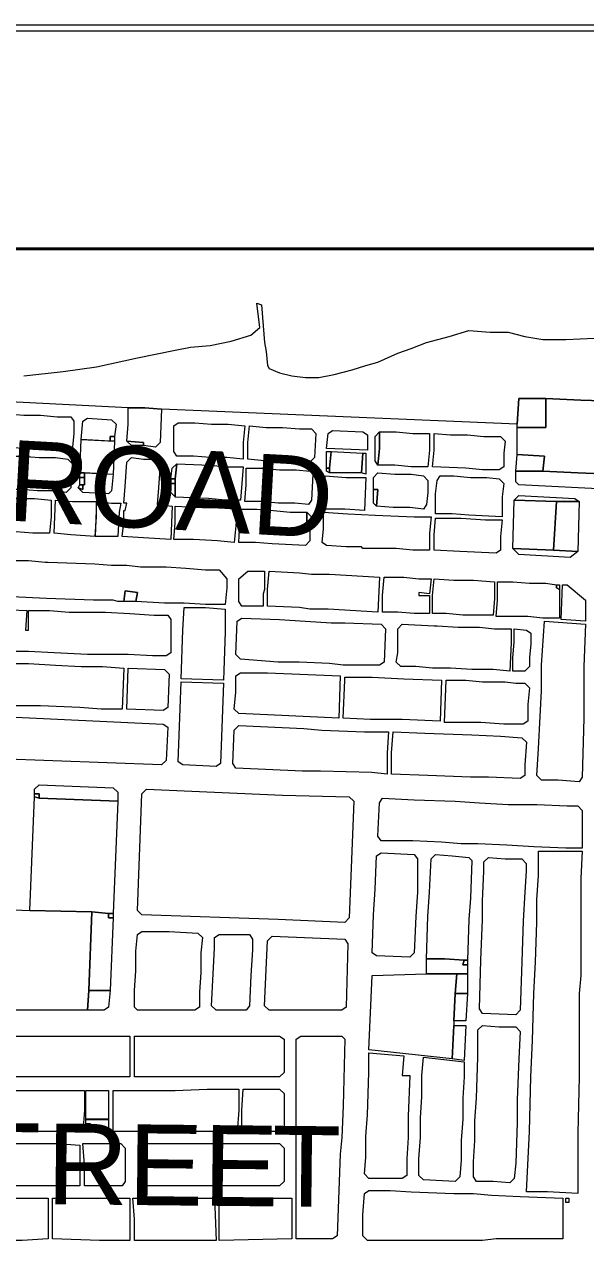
# Model space of a CAD drawing. Header units: inches. Extents: x -0.6 to 32.5, y 0.8 to 22.6.
# Drawn here: x 30.778 to 31.396, y 21.235 to 22.591 of the extents above; entities that cross this region are included whole.
import ezdxf

# ---------------------------------------------------------------- set-up
doc = ezdxf.new("R2010")
doc.units = ezdxf.units.IN
doc.header["$MEASUREMENT"] = 0
doc.layers.add('PDF_Geometry', color=7, linetype='Continuous', true_color=0xa5a5a5)
doc.layers.add('PDF_Text', color=7, linetype='Continuous')
doc.styles.add('PDF Arial', font='arial.ttf')

msp = doc.modelspace()

# ---------------------------------------------------------------- linework, layer by layer
at = {"layer": 'PDF_Geometry', "color": 7, "lineweight": 0}
for points in [[(32.4989, 22.5905), (0.6506, 22.5839), (0.6439, 22.5905), (32.4989, 22.5905)], [(32.4989, 22.5839), (32.4989, 22.5905), (0.6506, 22.5839), (32.4989, 22.5839)], [(32.3789, 22.3439), (32.3789, 18.4039), (27.9105, 18.4039), (27.9105, 22.3439), (32.3789, 22.3439)], [(30.8206, 22.2089), (30.8572, 22.2139), (30.9022, 22.2239), (30.9439, 22.2322), (30.9606, 22.2356), (30.9822, 22.2372), (31.0056, 22.2422), (31.0272, 22.2489), (31.0372, 22.2572), (31.0339, 22.2839), (31.0389, 22.2822), (31.0406, 22.2589), (31.0422, 22.2406), (31.0439, 22.2306), (31.0456, 22.2155), (31.0472, 22.2122), (31.0589, 22.2072), (31.0722, 22.2039), (31.0872, 22.2022), (31.1022, 22.2022), (31.1189, 22.2056), (31.1389, 22.2106), (31.1539, 22.2155), (31.1672, 22.2189), (31.1889, 22.2289), (31.2039, 22.2339), (31.2206, 22.2406), (31.2456, 22.2472), (31.2672, 22.2539), (31.2906, 22.2522), (31.3106, 22.2522), (31.3289, 22.2472), (31.3489, 22.2439), (31.3739, 22.2439), (31.4056, 22.2456)], [(30.7772, 22.2039), (30.8206, 22.2089)], [(31.4372, 22.1756), (31.3906, 22.1772), (31.3522, 22.1789), (31.3222, 22.1789), (31.3206, 22.1506), (30.9289, 22.1672), (30.9105, 22.1689), (30.8922, 22.1689), (30.5956, 22.1839)], [(30.9105, 22.1689), (30.9289, 22.1672), (30.9272, 22.1306), (30.9222, 22.1256), (30.9089, 22.1272), (30.9089, 22.1306), (30.8906, 22.1322), (30.8922, 22.1506), (30.8922, 22.1689), (30.9105, 22.1689)], [(31.3522, 22.1789), (31.3522, 22.1472), (31.3206, 22.1472), (31.3206, 22.1506), (31.3222, 22.1789), (31.3522, 22.1789)], [(31.3906, 22.1772), (31.4372, 22.1756), (31.4356, 22.1289), (31.4339, 22.0956), (31.4222, 22.0956), (31.3872, 22.0972), (31.3489, 22.0989), (31.3506, 22.1156), (31.3206, 22.1172), (31.3206, 22.1472), (31.3522, 22.1472), (31.3522, 22.1789), (31.3906, 22.1772)], [(30.7772, 22.1606), (30.7956, 22.1606), (30.8139, 22.1589), (30.8289, 22.1589), (30.8322, 22.1539), (30.8322, 22.1406), (30.8306, 22.1256), (30.8256, 22.1222), (30.8122, 22.1222), (30.7939, 22.1239), (30.7756, 22.1239), (30.7572, 22.1256), (30.7589, 22.1439), (30.7589, 22.1622), (30.7772, 22.1606)], [(30.8789, 22.1506), (30.8772, 22.1372), (30.8722, 22.1372), (30.8722, 22.1322), (30.8405, 22.1339), (30.8422, 22.1539), (30.8472, 22.1572), (30.8739, 22.1556), (30.8789, 22.1506)], [(30.9655, 22.1522), (30.9839, 22.1506), (31.0022, 22.1506), (31.0206, 22.1489), (31.0189, 22.1306), (31.0189, 22.1122), (31.0006, 22.1139), (30.9822, 22.1139), (30.9639, 22.1156), (30.9456, 22.1156), (30.9422, 22.1206), (30.9422, 22.1339), (30.9422, 22.1489), (30.9472, 22.1522), (30.9655, 22.1522)], [(31.0439, 22.1472), (31.0622, 22.1472), (31.0806, 22.1456), (31.0939, 22.1456), (31.0989, 22.1406), (31.0972, 22.1139), (31.0922, 22.1089), (31.0789, 22.1089), (31.0606, 22.1105), (31.0422, 22.1105), (31.0239, 22.1122), (31.0239, 22.1306), (31.0256, 22.1489), (31.0439, 22.1472)], [(31.1556, 22.1222), (31.1106, 22.1239), (31.1122, 22.1406), (31.1172, 22.1439), (31.1506, 22.1422), (31.1556, 22.1389), (31.1556, 22.1222)], [(31.1672, 22.1056), (31.1639, 22.1105), (31.1639, 22.1372), (31.1689, 22.1422), (31.1689, 22.1239), (31.1672, 22.1056)], [(31.1872, 22.1422), (31.2055, 22.1406), (31.2239, 22.1406), (31.2239, 22.1222), (31.2222, 22.1039), (31.2039, 22.1039), (31.1856, 22.1055), (31.1672, 22.1055), (31.1689, 22.1239), (31.1689, 22.1422), (31.1872, 22.1422)], [(30.8772, 22.1322), (30.8756, 22.0955), (30.8439, 22.0972), (30.8389, 22.0972), (30.8405, 22.1339), (30.8772, 22.1322)], [(30.8772, 22.1372), (30.8772, 22.1322), (30.8722, 22.1322), (30.8722, 22.1372), (30.8772, 22.1372)], [(30.9089, 22.1272), (30.8956, 22.1272), (30.8906, 22.1322), (30.9089, 22.1306), (30.9089, 22.1272)], [(31.2472, 22.1389), (31.2656, 22.1389), (31.2839, 22.1372), (31.3022, 22.1372), (31.3072, 22.1322), (31.3056, 22.1189), (31.3056, 22.1039), (31.3006, 22.1006), (31.2822, 22.1006), (31.2639, 22.1022), (31.2272, 22.1039), (31.2289, 22.1222), (31.2289, 22.1406), (31.2472, 22.1389)], [(30.7756, 22.1156), (30.7939, 22.1139), (30.8122, 22.1139), (30.8256, 22.1122), (30.8306, 22.1072), (30.8289, 22.0939), (30.8289, 22.0805), (30.8239, 22.0755), (30.8106, 22.0772), (30.7922, 22.0772), (30.7739, 22.0789), (30.7556, 22.0789), (30.7556, 22.0972), (30.7572, 22.1156), (30.7756, 22.1156)], [(30.9089, 22.1122), (30.9222, 22.1122), (30.9272, 22.1072), (30.9255, 22.0806), (30.9239, 22.0622), (30.9405, 22.0606), (30.9389, 22.0239), (30.9089, 22.0256), (30.8855, 22.0272), (30.8872, 22.0422), (30.8872, 22.0539), (30.8872, 22.0556), (30.8889, 22.0556), (30.8906, 22.0639), (30.8872, 22.0639), (30.8889, 22.0822), (30.8906, 22.1089), (30.8956, 22.1139), (30.9089, 22.1122)], [(31.1139, 22.1022), (31.1106, 22.1022), (31.1106, 22.1205), (31.1156, 22.1205), (31.1139, 22.1022)], [(31.1489, 22.0972), (31.1139, 22.0972), (31.1139, 22.1022), (31.1156, 22.1206), (31.1506, 22.1189), (31.1489, 22.0972)], [(31.1539, 22.0956), (31.1489, 22.0972), (31.1506, 22.1189), (31.1539, 22.1189), (31.1539, 22.0956)], [(31.3189, 22.0989), (31.3206, 22.1172), (31.3506, 22.1156), (31.3489, 22.0989), (31.3189, 22.0989)], [(30.9439, 22.0905), (30.9389, 22.0905), (30.9406, 22.1022), (30.9456, 22.1072), (30.9439, 22.0905)], [(30.9822, 22.1056), (31.0006, 22.1039), (31.0189, 22.1039), (31.0172, 22.0856), (31.0156, 22.0672), (30.9989, 22.0672), (30.9806, 22.0689), (30.9439, 22.0705), (30.9439, 22.0856), (30.9439, 22.0906), (30.9456, 22.1072), (30.9822, 22.1056)], [(31.0406, 22.1022), (31.0589, 22.1006), (31.0772, 22.1006), (31.0922, 22.0989), (31.0956, 22.0956), (31.0939, 22.0672), (31.0906, 22.0622), (31.0756, 22.0639), (31.0572, 22.0639), (31.0389, 22.0655), (31.0206, 22.0655), (31.0222, 22.0839), (31.0222, 22.1022), (31.0406, 22.1022)], [(31.1139, 22.0972), (31.1106, 22.0989), (31.1106, 22.1022), (31.1139, 22.1022), (31.1139, 22.0972)], [(30.8439, 22.0839), (30.8439, 22.0922), (30.8439, 22.0972), (30.8756, 22.0956), (30.8739, 22.0772), (30.8706, 22.0739), (30.8422, 22.0755), (30.8372, 22.0806), (30.8422, 22.0789), (30.8422, 22.0839), (30.8439, 22.0839)], [(30.8389, 22.0922), (30.8389, 22.0972), (30.8439, 22.0972), (30.8439, 22.0922), (30.8389, 22.0922)], [(30.8389, 22.0839), (30.8389, 22.0922), (30.8439, 22.0922), (30.8439, 22.0839), (30.8389, 22.0839)], [(30.9389, 22.0856), (30.9389, 22.0905), (30.9439, 22.0905), (30.9439, 22.0856), (30.9389, 22.0856)], [(31.1322, 22.0922), (31.1539, 22.0922), (31.1522, 22.0556), (31.1306, 22.0572), (31.1072, 22.0572), (31.1089, 22.0939), (31.1322, 22.0922)], [(31.1856, 22.0956), (31.2039, 22.0956), (31.2172, 22.0939), (31.2222, 22.0889), (31.2222, 22.0756), (31.2206, 22.0622), (31.2172, 22.0572), (31.2022, 22.0589), (31.1839, 22.0589), (31.1656, 22.0606), (31.1672, 22.0789), (31.1622, 22.0789), (31.1622, 22.0922), (31.1672, 22.0972), (31.1856, 22.0956)], [(31.2506, 22.0939), (31.2689, 22.0922), (31.2872, 22.0922), (31.3006, 22.0906), (31.3056, 22.0856), (31.3039, 22.0706), (31.3039, 22.0489), (31.2672, 22.0506), (31.2489, 22.0522), (31.2306, 22.0522), (31.2306, 22.0739), (31.2322, 22.0889), (31.2356, 22.0939), (31.2506, 22.0939)], [(31.4239, 22.0789), (31.3222, 22.0839), (31.3189, 22.0872), (31.3189, 22.0989), (31.3489, 22.0989), (31.3872, 22.0972), (31.4222, 22.0956), (31.4222, 22.0839), (31.4239, 22.0839), (31.4239, 22.0789)], [(30.8372, 22.0806), (30.8389, 22.0839), (30.8422, 22.0839), (30.8422, 22.0789), (30.8372, 22.0806)], [(30.9439, 22.0706), (30.9389, 22.0755), (30.9389, 22.0856), (30.9439, 22.0856), (30.9439, 22.0706)], [(31.1656, 22.0606), (31.1622, 22.0639), (31.1622, 22.0789), (31.1672, 22.0789), (31.1656, 22.0606)], [(30.7706, 22.0689), (30.7889, 22.0689), (30.8072, 22.0672), (30.8072, 22.0489), (30.8056, 22.0306), (30.7872, 22.0306), (30.7689, 22.0322), (30.7506, 22.0322), (30.7522, 22.0506), (30.7522, 22.0706), (30.7706, 22.0689)], [(30.8306, 22.0656), (30.8572, 22.0656), (30.8556, 22.0272), (30.8289, 22.0289), (30.8106, 22.0306), (30.8122, 22.0672), (30.8306, 22.0656)], [(30.8556, 22.0272), (30.8572, 22.0489), (30.8572, 22.0656), (30.8739, 22.0639), (30.8839, 22.0639), (30.8822, 22.0539), (30.8806, 22.0272), (30.8556, 22.0272)], [(30.9439, 22.0606), (30.9739, 22.0589), (30.9922, 22.0589), (31.0122, 22.0572), (31.0106, 22.0389), (31.0089, 22.0206), (30.9906, 22.0222), (30.9639, 22.0239), (30.9422, 22.0239), (30.9439, 22.0422), (30.9439, 22.0606)], [(31.3606, 22.0122), (31.3156, 22.0139), (31.3172, 22.0672), (31.3639, 22.0656), (31.3606, 22.0122)], [(31.3889, 22.0656), (31.3639, 22.0656), (31.3172, 22.0672), (31.3222, 22.0722), (31.3839, 22.0689), (31.3889, 22.0656)], [(31.3889, 22.0656), (31.3872, 22.0106), (31.3606, 22.0122), (31.3639, 22.0656), (31.3889, 22.0656)], [(31.0339, 22.0572), (31.0522, 22.0556), (31.0706, 22.0539), (31.0889, 22.0539), (31.0889, 22.0355), (31.0922, 22.0355), (31.0922, 22.0222), (31.0872, 22.0172), (31.0505, 22.0189), (31.0322, 22.0206), (31.0139, 22.0206), (31.0156, 22.0572), (31.0339, 22.0572)], [(31.0922, 22.0356), (31.0889, 22.0356), (31.0889, 22.0539), (31.0939, 22.0489), (31.0922, 22.0356)], [(31.1072, 22.0356), (31.1072, 22.0539), (31.1339, 22.0522), (31.1639, 22.0506), (31.2072, 22.0489), (31.2256, 22.0489), (31.2239, 22.0306), (31.2239, 22.0122), (31.2056, 22.0122), (31.1872, 22.0139), (31.1506, 22.0139), (31.1489, 22.0156), (31.1322, 22.0156), (31.1106, 22.0172), (31.1056, 22.0206), (31.1072, 22.0356)], [(31.2289, 22.0289), (31.2305, 22.0472), (31.2589, 22.0472), (31.2855, 22.0456), (31.3039, 22.0456), (31.3022, 22.0272), (31.3022, 22.0122), (31.2972, 22.0089), (31.2572, 22.0106), (31.2289, 22.0122), (31.2289, 22.0289)], [(31.3872, 22.0106), (31.3789, 22.0039), (31.3222, 22.0072), (31.3156, 22.0139), (31.3606, 22.0122), (31.3872, 22.0106)], [(30.7656, 22.0006), (30.7822, 22.0006), (30.8006, 21.9989), (30.8039, 21.9989), (30.8555, 21.9972), (30.8739, 21.9956), (30.8889, 21.9956), (30.8906, 21.9956), (30.9056, 21.9939), (30.9339, 21.9939), (30.9556, 21.9922), (30.9772, 21.9906), (30.9922, 21.9906), (31.0006, 21.9806), (31.0006, 21.9706), (30.9989, 21.9522), (30.9772, 21.9522), (30.9539, 21.9539), (30.9322, 21.9539), (30.9006, 21.9556), (30.9022, 21.9655), (30.8889, 21.9672), (30.8872, 21.9556), (30.8856, 21.9556), (30.8806, 21.9556), (30.8756, 21.9572), (30.8539, 21.9572), (30.8022, 21.9589), (30.7639, 21.9606)], [(31.0139, 21.9706), (31.0139, 21.9806), (31.0239, 21.9889), (31.0422, 21.9889), (31.0422, 21.9689), (31.0406, 21.9639), (31.0406, 21.9589), (31.0406, 21.9506), (31.0172, 21.9506), (31.0139, 21.9556), (31.0139, 21.9706)], [(31.0456, 21.9689), (31.0472, 21.9889), (31.0806, 21.9872), (31.0939, 21.9856), (31.1139, 21.9856), (31.1689, 21.9822), (31.1672, 21.9439), (31.1122, 21.9472), (31.0922, 21.9472), (31.0806, 21.9489), (31.0456, 21.9506), (31.0456, 21.9689)], [(31.1956, 21.9822), (31.2122, 21.9806), (31.2256, 21.9806), (31.2239, 21.9639), (31.2122, 21.9656), (31.2122, 21.9622), (31.2239, 21.9622), (31.2239, 21.9422), (31.2072, 21.9422), (31.1889, 21.9439), (31.1722, 21.9439), (31.1722, 21.9622), (31.1739, 21.9822), (31.1956, 21.9822)], [(31.2506, 21.9789), (31.2722, 21.9789), (31.2956, 21.9772), (31.2956, 21.9589), (31.2939, 21.9405), (31.2789, 21.9405), (31.2606, 21.9405), (31.2422, 21.9422), (31.2272, 21.9422), (31.2272, 21.9622), (31.2289, 21.9805), (31.2506, 21.9789)], [(30.9006, 21.9556), (30.8872, 21.9556), (30.8889, 21.9672), (30.9022, 21.9656), (30.9006, 21.9556)], [(31.3156, 21.9772), (31.3339, 21.9756), (31.3522, 21.9756), (31.3639, 21.9739), (31.3639, 21.9706), (31.3672, 21.9689), (31.3672, 21.9372), (31.3489, 21.9372), (31.3322, 21.9389), (31.3139, 21.9389), (31.2972, 21.9389), (31.2989, 21.9572), (31.2989, 21.9772), (31.3156, 21.9772)], [(31.3672, 21.9739), (31.3672, 21.9689), (31.3639, 21.9706), (31.3639, 21.9739), (31.3672, 21.9739)], [(31.3956, 21.9572), (31.3956, 21.9339), (31.3689, 21.9356), (31.3705, 21.9739), (31.3756, 21.9739), (31.3956, 21.9572)], [(30.7456, 21.9472), (30.7806, 21.9456), (30.7789, 21.9239), (30.7822, 21.9239), (30.7822, 21.9456), (30.7939, 21.9456), (30.8056, 21.9456), (30.8272, 21.9439), (30.8489, 21.9439), (30.8672, 21.9439), (30.8939, 21.9422), (30.9206, 21.9406), (30.9356, 21.9406), (30.9389, 21.9356), (30.9389, 21.8989), (30.9339, 21.8956), (30.9189, 21.8956), (30.8922, 21.8972), (30.8656, 21.8972), (30.8472, 21.8972), (30.8106, 21.8989), (30.7822, 21.9006), (30.7656, 21.9006)], [(30.9772, 21.9489), (30.9989, 21.9472), (30.9989, 21.9222), (30.9972, 21.8689), (30.9506, 21.8705), (30.9522, 21.9239), (30.9539, 21.9489), (30.9772, 21.9489)], [(31.1756, 21.9256), (31.1739, 21.8889), (31.1689, 21.8856), (31.1289, 21.8856), (31.1139, 21.8872), (31.0805, 21.8889), (31.0572, 21.8889), (31.0156, 21.8922), (31.0106, 21.8972), (31.0122, 21.9339), (31.0172, 21.9372), (31.0589, 21.9356), (31.0872, 21.9339), (31.1156, 21.9322), (31.1306, 21.9322), (31.1706, 21.9306), (31.1756, 21.9256)], [(31.2289, 21.9289), (31.2322, 21.9289), (31.2556, 21.9272), (31.2789, 21.9272), (31.2956, 21.9256), (31.3139, 21.9256), (31.3139, 21.9106), (31.3122, 21.8789), (31.2939, 21.8806), (31.2706, 21.8806), (31.2472, 21.8822), (31.2272, 21.8822), (31.2089, 21.8839), (31.2055, 21.8839), (31.1922, 21.8839), (31.1872, 21.8889), (31.1889, 21.8989), (31.1889, 21.9256), (31.1939, 21.9306), (31.2289, 21.9289)], [(31.3172, 21.9106), (31.3172, 21.9256), (31.3306, 21.9239), (31.3356, 21.9206), (31.3356, 21.9089), (31.3339, 21.8939), (31.3339, 21.8839), (31.3289, 21.8789), (31.3156, 21.8789), (31.3156, 21.8939), (31.3172, 21.9106)], [(31.3922, 21.7622), (31.3889, 21.7572), (31.3656, 21.7589), (31.3472, 21.7589), (31.3422, 21.7639), (31.3439, 21.7939), (31.3456, 21.8289), (31.3472, 21.8572), (31.3472, 21.8856), (31.3506, 21.9339), (31.3956, 21.9306), (31.3939, 21.8839), (31.3939, 21.8556), (31.3939, 21.8272), (31.3922, 21.7622)], [(30.7706, 21.8872), (30.7822, 21.8872), (30.8122, 21.8856), (30.8405, 21.8839), (30.8639, 21.8839), (30.8872, 21.8822), (30.8855, 21.8372), (30.8622, 21.8372), (30.8389, 21.8389), (30.7956, 21.8406), (30.7806, 21.8406), (30.7689, 21.8406), (30.7539, 21.8422), (30.7489, 21.8456), (30.7506, 21.8572), (30.7506, 21.8722), (30.7506, 21.8822), (30.7556, 21.8872), (30.7706, 21.8872)], [(30.9356, 21.8389), (30.9306, 21.8356), (30.8906, 21.8372), (30.8922, 21.8822), (30.9322, 21.8806), (30.9372, 21.8756), (30.9356, 21.8389)], [(31.0106, 21.8556), (31.0106, 21.8739), (31.0156, 21.8772), (31.0456, 21.8772), (31.1256, 21.8739), (31.1239, 21.8272), (31.0139, 21.8322), (31.0089, 21.8372), (31.0106, 21.8556)], [(31.1356, 21.8722), (31.1606, 21.8722), (31.1956, 21.8706), (31.2372, 21.8689), (31.2356, 21.8239), (31.1939, 21.8256), (31.1589, 21.8256), (31.1289, 21.8272), (31.1306, 21.8689), (31.1306, 21.8722), (31.1356, 21.8722)], [(30.9972, 21.8656), (30.9939, 21.7772), (30.9889, 21.7739), (30.9522, 21.7756), (30.9472, 21.7789), (30.9506, 21.8672), (30.9972, 21.8656)], [(31.2639, 21.8689), (31.2822, 21.8672), (31.3072, 21.8672), (31.3189, 21.8656), (31.3289, 21.8656), (31.3339, 21.8606), (31.3322, 21.8422), (31.3322, 21.8239), (31.3272, 21.8206), (31.3056, 21.8206), (31.2806, 21.8222), (31.2622, 21.8222), (31.2406, 21.8222), (31.2422, 21.8689), (31.2639, 21.8689)], [(30.7522, 21.8289), (30.9306, 21.8206), (30.9356, 21.8172), (30.9339, 21.7806), (30.9289, 21.7756), (30.7489, 21.7822), (30.7039, 21.7839), (30.7056, 21.8306), (30.7522, 21.8289)], [(31.0856, 21.8156), (31.1055, 21.8139), (31.1522, 21.8122), (31.1789, 21.8122), (31.1772, 21.7889), (31.1772, 21.7656), (31.1605, 21.7672), (31.1039, 21.7689), (31.0839, 21.7689), (31.0106, 21.7722), (31.0072, 21.7772), (31.0089, 21.8139), (31.0139, 21.8189), (31.0856, 21.8156)], [(31.1822, 21.7889), (31.1839, 21.8122), (31.2189, 21.8106), (31.2706, 21.8089), (31.3022, 21.8072), (31.3256, 21.8056), (31.3306, 21.8006), (31.3289, 21.7756), (31.3289, 21.7639), (31.3239, 21.7606), (31.2889, 21.7622), (31.2689, 21.7622), (31.2222, 21.7639), (31.1822, 21.7656), (31.1822, 21.7889)], [(30.8806, 21.7356), (30.7939, 21.7389), (30.7939, 21.7439), (30.7889, 21.7439), (30.7889, 21.7489), (30.7939, 21.7539), (30.8756, 21.7506), (30.8806, 21.7456), (30.8806, 21.7356)], [(31.1406, 21.7356), (31.1356, 21.6072), (31.1306, 21.6022), (31.0572, 21.6056), (30.9072, 21.6106), (30.9022, 21.6156), (30.9072, 21.7439), (30.9122, 21.7489), (31.0622, 21.7422), (31.1356, 21.7406), (31.1406, 21.7356)], [(30.8806, 21.7356), (30.8756, 21.6122), (30.8705, 21.6122), (30.8522, 21.6139), (30.7839, 21.6156), (30.7889, 21.7406), (30.7939, 21.7389), (30.8806, 21.7356)], [(30.7939, 21.7389), (30.7889, 21.7406), (30.7889, 21.7439), (30.7939, 21.7439), (30.7939, 21.7389)], [(31.2072, 21.7372), (31.2522, 21.7356), (31.2789, 21.7339), (31.3106, 21.7322), (31.3422, 21.7322), (31.3756, 21.7306), (31.3872, 21.7306), (31.3922, 21.7256), (31.3922, 21.6839), (31.3739, 21.6839), (31.3389, 21.6856), (31.3089, 21.6872), (31.2772, 21.6889), (31.2589, 21.6889), (31.2372, 21.6906), (31.2056, 21.6922), (31.1706, 21.6922), (31.1672, 21.6972), (31.1689, 21.7339), (31.1722, 21.7389), (31.2072, 21.7372)], [(31.3922, 21.6806), (31.3906, 21.6506), (31.3906, 21.6022), (31.3906, 21.5589), (31.3906, 21.5439), (31.3889, 21.5239), (31.3889, 21.4706), (31.3889, 21.4322), (31.3872, 21.3706), (31.3872, 21.3422), (31.3872, 21.3039), (31.3539, 21.3056), (31.3306, 21.3056), (31.3339, 21.3722), (31.3356, 21.4322), (31.3372, 21.4722), (31.3389, 21.5239), (31.3405, 21.5589), (31.3422, 21.6022), (31.3422, 21.6272), (31.3439, 21.6539), (31.3439, 21.6722), (31.3439, 21.6806), (31.3672, 21.6806), (31.3922, 21.6806)], [(31.1639, 21.6389), (31.1656, 21.6756), (31.1706, 21.6789), (31.2072, 21.6772), (31.2106, 21.6722), (31.2106, 21.6356), (31.2089, 21.6089), (31.2072, 21.5689), (31.2022, 21.5639), (31.1656, 21.5656), (31.1606, 21.5689), (31.1622, 21.6106), (31.1639, 21.6389)], [(31.2489, 21.6756), (31.2672, 21.6739), (31.2706, 21.6706), (31.2689, 21.6289), (31.2672, 21.6056), (31.2656, 21.5606), (31.2622, 21.5606), (31.2406, 21.5622), (31.2206, 21.5622), (31.2222, 21.6089), (31.2239, 21.6356), (31.2256, 21.6722), (31.2306, 21.6772), (31.2489, 21.6756)], [(31.2839, 21.6589), (31.2839, 21.6689), (31.2889, 21.6739), (31.3072, 21.6722), (31.3256, 21.6722), (31.3305, 21.6672), (31.3305, 21.6589), (31.3289, 21.6355), (31.3272, 21.6039), (31.3256, 21.5589), (31.3239, 21.5056), (31.3189, 21.5006), (31.2822, 21.5022), (31.2789, 21.5072), (31.2806, 21.5606), (31.2822, 21.6056), (31.2822, 21.6256), (31.2839, 21.6589)], [(30.8472, 21.5056), (30.7006, 21.5056), (30.7006, 21.5139), (30.6972, 21.5139), (30.7006, 21.6156), (30.7056, 21.6139), (30.7056, 21.6189), (30.7839, 21.6156), (30.8522, 21.6139), (30.8489, 21.5272), (30.8472, 21.5056)], [(30.8756, 21.6072), (30.8722, 21.5272), (30.8489, 21.5272), (30.8522, 21.6139), (30.8706, 21.6122), (30.8706, 21.6072), (30.8756, 21.6072)], [(30.8756, 21.6122), (30.8756, 21.6072), (30.8706, 21.6072), (30.8706, 21.6122), (30.8756, 21.6122)], [(30.9006, 21.5706), (30.9022, 21.5889), (30.9072, 21.5922), (30.9372, 21.5922), (30.9689, 21.5905), (30.9739, 21.5856), (30.9722, 21.5689), (30.9722, 21.5472), (30.9706, 21.5256), (30.9706, 21.5089), (30.9656, 21.5056), (30.9339, 21.5056), (30.9022, 21.5056), (30.8989, 21.5089), (30.8989, 21.5272), (30.9006, 21.5489), (30.9006, 21.5706)], [(31.0006, 21.5889), (31.0256, 21.5889), (31.0289, 21.5839), (31.0289, 21.5789), (31.0289, 21.5739), (31.0289, 21.5722), (31.0272, 21.5439), (31.0256, 21.5105), (31.0222, 21.5056), (30.9889, 21.5056), (30.9839, 21.5105), (30.9856, 21.5456), (30.9872, 21.5739), (30.9872, 21.5856), (30.9922, 21.5889), (31.0006, 21.5889)], [(31.1322, 21.5089), (31.1272, 21.5056), (31.0472, 21.5056), (31.0422, 21.5106), (31.0456, 21.5822), (31.0506, 21.5872), (31.1306, 21.5839), (31.1339, 21.5789), (31.1322, 21.5089)], [(31.2406, 21.5622), (31.2622, 21.5606), (31.2605, 21.5556), (31.2656, 21.5556), (31.2656, 21.5456), (31.2539, 21.5456), (31.2406, 21.5456), (31.2206, 21.5456), (31.2206, 21.5622), (31.2406, 21.5622)], [(31.2656, 21.5606), (31.2656, 21.5556), (31.2606, 21.5556), (31.2622, 21.5606), (31.2656, 21.5606)], [(31.2489, 21.4522), (31.1572, 21.4622), (31.1606, 21.5439), (31.2206, 21.5456), (31.2406, 21.5456), (31.2539, 21.5456), (31.2522, 21.5239), (31.2506, 21.4939), (31.2506, 21.4889), (31.2489, 21.4522)], [(31.2656, 21.5456), (31.2656, 21.5239), (31.2522, 21.5239), (31.2539, 21.5456), (31.2656, 21.5456)], [(30.8722, 21.5272), (30.8706, 21.5089), (30.8656, 21.5056), (30.8472, 21.5056), (30.8489, 21.5272), (30.8722, 21.5272)], [(31.2656, 21.5239), (31.2639, 21.4939), (31.2506, 21.4939), (31.2522, 21.5239), (31.2656, 21.5239)], [(30.7522, 21.4772), (30.7756, 21.4772), (30.7889, 21.4772), (30.8039, 21.4772), (30.8389, 21.4772), (30.8572, 21.4772), (30.8672, 21.4772), (30.8939, 21.4772), (30.8939, 21.4322), (30.8672, 21.4322), (30.8272, 21.4322), (30.8122, 21.4322), (30.7972, 21.4322), (30.7756, 21.4322), (30.7522, 21.4322), (30.7339, 21.4322), (30.7289, 21.4356), (30.7289, 21.4539), (30.7289, 21.4722), (30.7339, 21.4772), (30.7522, 21.4772)], [(31.0639, 21.4739), (31.0639, 21.4556), (31.0639, 21.4372), (31.0589, 21.4322), (31.0222, 21.4322), (30.9922, 21.4322), (30.9606, 21.4322), (30.9256, 21.4322), (30.8989, 21.4322), (30.8989, 21.4772), (30.9256, 21.4772), (30.9606, 21.4772), (30.9922, 21.4772), (31.0222, 21.4772), (31.0589, 21.4772), (31.0639, 21.4739)], [(31.0772, 21.4006), (31.0772, 21.4739), (31.0822, 21.4772), (31.1272, 21.4772), (31.1306, 21.4739), (31.1289, 21.4006), (31.1272, 21.3656), (31.1255, 21.3472), (31.1222, 21.2572), (31.1172, 21.2539), (31.0772, 21.2539), (31.0772, 21.3472), (31.0772, 21.3706), (31.0772, 21.4006)], [(31.2639, 21.4889), (31.2622, 21.4505), (31.2489, 21.4522), (31.2506, 21.4889), (31.2639, 21.4889)], [(31.3006, 21.4872), (31.3189, 21.4872), (31.3239, 21.4822), (31.3222, 21.4522), (31.3205, 21.4072), (31.3205, 21.3822), (31.3189, 21.3372), (31.3172, 21.3206), (31.3122, 21.3156), (31.2939, 21.3172), (31.2755, 21.3172), (31.2722, 21.3222), (31.2722, 21.3389), (31.2739, 21.3622), (31.2739, 21.3839), (31.2755, 21.4089), (31.2772, 21.4539), (31.2772, 21.4839), (31.2822, 21.4889), (31.3006, 21.4872)], [(31.1572, 21.4372), (31.1572, 21.4589), (31.1956, 21.4555), (31.1939, 21.4339), (31.2022, 21.4339), (31.2006, 21.3889), (31.2006, 21.3656), (31.1989, 21.3422), (31.1989, 21.3239), (31.1939, 21.3206), (31.1572, 21.3206), (31.1522, 21.3255), (31.1539, 21.3439), (31.1539, 21.3672), (31.1556, 21.3906), (31.1572, 21.4372)], [(31.2155, 21.4339), (31.2172, 21.4539), (31.2622, 21.4489), (31.2622, 21.4322), (31.2605, 21.4089), (31.2605, 21.3856), (31.2589, 21.3622), (31.2589, 21.3405), (31.2572, 21.3222), (31.2522, 21.3172), (31.2172, 21.3189), (31.2122, 21.3239), (31.2122, 21.3422), (31.2139, 21.3656), (31.2139, 21.3872), (31.2155, 21.4105), (31.2155, 21.4339)], [(30.7739, 21.4172), (30.8089, 21.4172), (30.8439, 21.4172), (30.8439, 21.3956), (30.8422, 21.3722), (30.8089, 21.3722), (30.7739, 21.3722), (30.7339, 21.3722), (30.7289, 21.3772), (30.7289, 21.4139), (30.7339, 21.4172), (30.7739, 21.4172)], [(30.8456, 21.3856), (30.8456, 21.4172), (30.8706, 21.4172), (30.8706, 21.3856), (30.8456, 21.3856)], [(30.8756, 21.3956), (30.8756, 21.4172), (30.9106, 21.4172), (30.9439, 21.4172), (30.9789, 21.4189), (31.0139, 21.4189), (31.0139, 21.3956), (31.0122, 21.3722), (30.9789, 21.3722), (30.9439, 21.3722), (30.9106, 21.3722), (30.8756, 21.3722), (30.8756, 21.3956)], [(31.0172, 21.3956), (31.0189, 21.4189), (31.0589, 21.4189), (31.0639, 21.4139), (31.0639, 21.3956), (31.0639, 21.3772), (31.0589, 21.3722), (31.0172, 21.3722), (31.0172, 21.3956)], [(30.8456, 21.3806), (30.8456, 21.3855), (30.8706, 21.3855), (30.8706, 21.3722), (30.8506, 21.3722), (30.8506, 21.3806), (30.8456, 21.3806)], [(30.8456, 21.3722), (30.8456, 21.3806), (30.8506, 21.3806), (30.8506, 21.3722), (30.8456, 21.3722)], [(30.7689, 21.3589), (30.8139, 21.3589), (30.8389, 21.3572), (30.8389, 21.3372), (30.8389, 21.3122), (30.8139, 21.3122), (30.7689, 21.3122), (30.7339, 21.3122), (30.7289, 21.3172), (30.7289, 21.3539), (30.7339, 21.3589), (30.7689, 21.3589)], [(30.8439, 21.3356), (30.8422, 21.3589), (30.8839, 21.3589), (30.8889, 21.3539), (30.8889, 21.3356), (30.8889, 21.3172), (30.8856, 21.3122), (30.8439, 21.3122), (30.8439, 21.3356)], [(30.9039, 21.3356), (30.9039, 21.3539), (30.9072, 21.3589), (30.9489, 21.3589), (30.9756, 21.3589), (31.0106, 21.3589), (31.0589, 21.3589), (31.0639, 21.3539), (31.0639, 21.3356), (31.0639, 21.3172), (31.0589, 21.3122), (31.0106, 21.3122), (30.9756, 21.3122), (30.9489, 21.3122), (30.9072, 21.3122), (30.9039, 21.3172), (30.9039, 21.3356)], [(31.1806, 21.3072), (31.2039, 21.3056), (31.2506, 21.3039), (31.2722, 21.3039), (31.2922, 21.3022), (31.3239, 21.3006), (31.3706, 21.2989), (31.3706, 21.2539), (31.3239, 21.2539), (31.2972, 21.2539), (31.2822, 21.2522), (31.2506, 21.2522), (31.2039, 21.2522), (31.1806, 21.2522), (31.1556, 21.2522), (31.1506, 21.2572), (31.1506, 21.2806), (31.1522, 21.3039), (31.1572, 21.3072), (31.1806, 21.3072)], [(30.7422, 21.2989), (30.7472, 21.2989), (30.7755, 21.2989), (30.8039, 21.2989), (30.8039, 21.2539), (30.7755, 21.2522), (30.7472, 21.2522), (30.7439, 21.2522), (30.7205, 21.2522), (30.7205, 21.2755), (30.7189, 21.2989), (30.7422, 21.2989)], [(30.8939, 21.2989), (30.8939, 21.2522), (30.8606, 21.2522), (30.8089, 21.2539), (30.8089, 21.2989), (30.8606, 21.2989), (30.8939, 21.2989)], [(30.9272, 21.2989), (30.9872, 21.2989), (30.9889, 21.2522), (30.9272, 21.2522), (30.8989, 21.2522), (30.8989, 21.2755), (30.8972, 21.2989), (30.9272, 21.2989)], [(30.9922, 21.2756), (30.9922, 21.2989), (31.0306, 21.2989), (31.0355, 21.2989), (31.0722, 21.2989), (31.0722, 21.2756), (31.0722, 21.2539), (30.9922, 21.2522), (30.9922, 21.2756)], [(31.3772, 21.2989), (31.3772, 21.2939), (31.3739, 21.2939), (31.3739, 21.2989), (31.3772, 21.2989)]]:
    msp.add_lwpolyline(points, dxfattribs=at)
at = {"layer": 'PDF_Geometry', "color": 7, "lineweight": 30}
msp.add_lwpolyline([(27.9105, 22.3439), (32.3772, 22.3439)], dxfattribs=at)
at = {"layer": 'PDF_Geometry', "color": 7, "lineweight": 40}
msp.add_lwpolyline([(32.3789, 22.3439), (32.3789, 18.4039), (27.9105, 18.4039), (27.9105, 22.3439), (32.3789, 22.3439)], dxfattribs=at)
at = {"layer": 'PDF_Geometry', "color": 7, "lineweight": 25}
msp.add_lwpolyline([(27.9106, 22.3439), (27.9106, 1.0256), (32.3789, 1.0256), (32.3789, 22.3439), (27.9106, 22.3439)], dxfattribs=at)

# ---------------------------------------------------------------- texts
at = {"layer": 'PDF_Text', "char_height": 0.088825, "attachment_point": 7, "style": 'PDF Arial'}
for s, insert, rotation in [('\\W1.000614;JUMEIRA ROAD', (30.1789, 22.0755), 356.8413), ('\\W1.000799;T', (30.7192, 21.293), 359.4177), ('\\W1.002628;R', (30.8018, 21.2922), 359.4177), ('\\W1.000333;E', (30.8915, 21.2913), 359.4177), ('\\W1.000333;E', (30.9743, 21.2905), 359.4177), ('\\W1.000799;T', (31.0501, 21.2897), 359.4177)]:
    msp.add_mtext(s, dxfattribs=dict(at, insert=insert, rotation=rotation))

doc.saveas('drawing.dxf')
